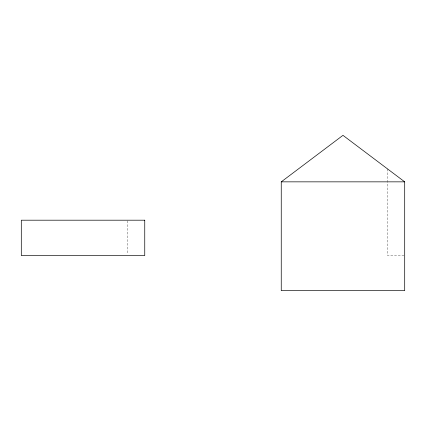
<?xml version="1.0" encoding="UTF-8"?>
<svg xmlns="http://www.w3.org/2000/svg" width="426" height="426" viewBox="0 0 426 426"><rect width="100%" height="100%" fill="white"/><g stroke="black" fill="none" stroke-linecap="round" stroke-linejoin="round"><path stroke-width="0.32" stroke-dasharray="2.13 1.6" d="M404.04 255.557L387.601 255.557L387.601 181.524M387.601 168.968L387.601 181.204M127.651 220.849L127.651 254.247"/><path stroke-width="0.64" d="M281.251 181.849L342.973 135.335L404.7 181.849L404.7 290.665L281.251 290.665L281.251 181.849L404.7 181.849M144.749 220.194L21.3 220.194L21.3 255.557L144.749 255.557L144.749 220.194"/></g></svg>
